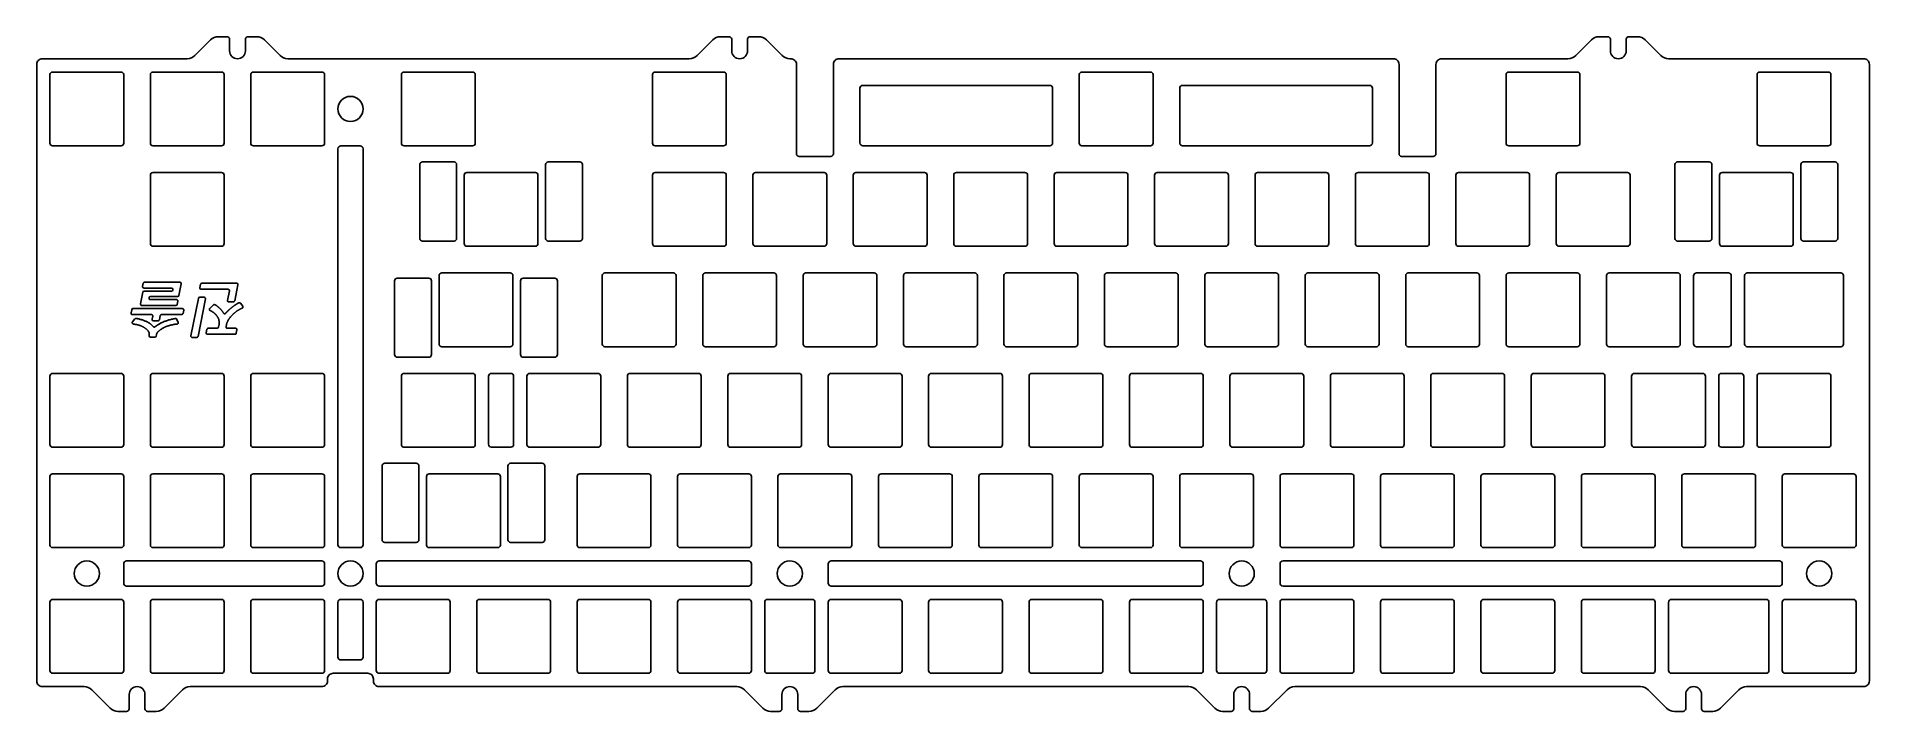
# Model space of a CAD drawing. Header units: millimetres. Extents: x -348 to 0, y -5 to 123.
import ezdxf

# ---------------------------------------------------------------- set-up
doc = ezdxf.new("R2010")
doc.units = ezdxf.units.MM
doc.layers.get('0').update_dxf_attribs({"linetype": 'CONTINUOUS'})

msp = doc.modelspace()

# ---------------------------------------------------------------- linework, layer by layer
for p, q in [((-329.47, 69.15), (-329.01, 69.71)), ((-321.19, 69.81), (-320.83, 69.11)), ((-314.82, 71.71), (-314.14, 72.36)), ((-309.02, 72.7), (-308.57, 72.15)), ((-326.35, 66.57), (-326.32, 66.71)), ((-325.24, 66.27), (-326.1, 66.27)), ((-324.95, 66.71), (-325, 66.47)), ((-315.5, 67.1), (-315.36, 67.75)), ((-310.04, 66.8), (-315.25, 66.8)), ((-315.12, 67.95), (-313.39, 67.95)), ((-313.15, 68.16), (-313.08, 68.52)), ((-311.67, 68.57), (-311.74, 68.25)), ((-311.49, 67.95), (-309.91, 67.95)), ((-309.66, 67.65), (-309.79, 67))]:
    msp.add_line(p, q)
for points in [[(-317.64, 119.67), (-314.67, 122.64, -0.198912), (-313.2, 123.24), (-311.56, 123.24, -0.414214), (-311.06, 122.74), (-311.06, 120.56, 1), (-308.06, 120.56), (-308.06, 122.74, -0.414214), (-307.56, 123.24), (-305.92, 123.24, -0.198912), (-304.45, 122.64), (-301.49, 119.67, 0.198912), (-300.02, 119.06), (-223.85, 119.06, 0.198912), (-222.39, 119.67), (-219.42, 122.64, -0.198912), (-217.95, 123.24), (-216.31, 123.24, -0.414214), (-215.81, 122.74), (-215.81, 120.56, 1), (-212.81, 120.56), (-212.81, 122.74, -0.414214), (-212.31, 123.24), (-210.67, 123.24, -0.198912), (-209.2, 122.64), (-206.24, 119.67, 0.198912), (-204.77, 119.06), (-204.6, 119.06, -0.414214), (-203.53, 117.99), (-203.53, 101.04, 0.414214), (-203.03, 100.54), (-197.03, 100.54, 0.414214), (-196.53, 101.04), (-196.53, 117.99, -0.414214), (-195.45, 119.06), (-90.3, 119.06, -0.414214), (-89.22, 117.99), (-89.22, 101.04, 0.414214), (-88.73, 100.54), (-82.73, 100.54, 0.414214), (-82.22, 101.04), (-82.22, 117.99, -0.414214), (-81.15, 119.06), (-57.17, 119.06, 0.198912), (-55.7, 119.67), (-52.73, 122.64, -0.198912), (-51.27, 123.24), (-49.62, 123.24, -0.414214), (-49.13, 122.74), (-49.13, 120.56, 1), (-46.13, 120.56), (-46.13, 122.74, -0.414214), (-45.63, 123.24), (-43.98, 123.24, -0.198912), (-42.52, 122.64), (-39.55, 119.67, 0.198912), (-38.08, 119.06), (-1.08, 119.06, -0.414214), (0, 117.99), (0, 1.07, -0.414214), (-1.08, 0), (-23.28, 0, 0.198912), (-24.75, -0.61), (-28.23, -4.09, -0.198912), (-29.7, -4.7), (-31.34, -4.7, -0.414214), (-31.84, -4.2), (-31.84, -1.5, 1), (-34.84, -1.5), (-34.84, -4.2, -0.414214), (-35.34, -4.7), (-36.98, -4.7, -0.198912), (-38.45, -4.09), (-41.93, -0.61, 0.198912), (-43.4, 0), (-109, 0, 0.198912), (-110.47, -0.61), (-113.95, -4.09, -0.198912), (-115.42, -4.7), (-117.06, -4.7, -0.414214), (-117.56, -4.2), (-117.56, -1.5, 1), (-120.56, -1.5), (-120.56, -4.2, -0.414214), (-121.06, -4.7), (-122.7, -4.7, -0.198912), (-124.17, -4.09), (-127.65, -0.61, 0.198912), (-129.12, 0), (-194.73, 0, 0.198912), (-196.2, -0.61), (-199.68, -4.09, -0.198912), (-201.15, -4.7), (-202.79, -4.7, -0.414214), (-203.29, -4.2), (-203.29, -1.5, 1), (-206.29, -1.5), (-206.29, -4.2, -0.414214), (-206.79, -4.7), (-208.43, -4.7, -0.198912), (-209.9, -4.09), (-213.38, -0.61, 0.198912), (-214.85, 0), (-282.71, 0, -0.414214), (-283.78, 1.07), (-283.78, 1.45, 0.414214), (-284.86, 2.52), (-291.41, 2.52, 0.414214), (-292.48, 1.45), (-292.48, 1.07, -0.414214), (-293.56, 0), (-318.55, 0, 0.198912), (-320.02, -0.61), (-323.5, -4.09, -0.198912), (-324.97, -4.7), (-326.61, -4.7, -0.414214), (-327.11, -4.2), (-327.11, -1.5, 1), (-330.11, -1.5), (-330.11, -4.2, -0.414214), (-330.61, -4.7), (-332.25, -4.7, -0.198912), (-333.72, -4.09), (-337.2, -0.61, 0.198912), (-338.67, 0), (-346.59, 0, -0.414214), (-347.66, 1.07), (-347.66, 117.99, -0.414214), (-346.59, 119.06), (-319.1, 119.06, 0.198912)], [(-345.14, 116.04, -0.414214), (-344.64, 116.54), (-331.64, 116.54, -0.414214), (-331.14, 116.04), (-331.14, 103.04, -0.414214), (-331.64, 102.54), (-344.64, 102.54, -0.414214), (-345.14, 103.04)], [(-312.09, 103.04), (-312.09, 116.04, 0.414214), (-312.59, 116.54), (-325.59, 116.54, 0.414214), (-326.09, 116.04), (-326.09, 103.04, 0.414214), (-325.59, 102.54), (-312.59, 102.54, 0.414214)], [(-293.04, 103.04), (-293.04, 116.04, 0.414214), (-293.54, 116.54), (-306.54, 116.54, 0.414214), (-307.04, 116.04), (-307.04, 103.04, 0.414214), (-306.54, 102.54), (-293.54, 102.54, 0.414214)], [(-277.96, 102.54, -0.414214), (-278.46, 103.04), (-278.46, 116.04, -0.414214), (-277.96, 116.54), (-264.96, 116.54, -0.414214), (-264.46, 116.04), (-264.46, 103.04, -0.414214), (-264.96, 102.54)], [(-217.34, 116.54), (-230.34, 116.54, 0.414214), (-230.84, 116.04), (-230.84, 103.04, 0.414214), (-230.34, 102.54), (-217.34, 102.54, 0.414214), (-216.84, 103.04), (-216.84, 116.04, 0.414214)], [(-149.38, 102.54), (-136.38, 102.54, 0.414214), (-135.88, 103.04), (-135.88, 116.04, 0.414214), (-136.38, 116.54), (-149.38, 116.54, 0.414214), (-149.88, 116.04), (-149.88, 103.04, 0.414214)], [(-68.91, 116.04), (-68.91, 103.04, 0.414214), (-68.41, 102.54), (-55.41, 102.54, 0.414214), (-54.91, 103.04), (-54.91, 116.04, 0.414214), (-55.41, 116.54), (-68.41, 116.54, 0.414214)], [(-7.29, 103.04, -0.414214), (-7.79, 102.54), (-20.79, 102.54, -0.414214), (-21.29, 103.04), (-21.29, 116.04, -0.414214), (-20.79, 116.54), (-7.79, 116.54, -0.414214), (-7.29, 116.04)], [(-190.93, 102.54, -0.414214), (-191.48, 103.09), (-191.48, 113.46, -0.414214), (-190.93, 114.01), (-155.48, 114.01, -0.414214), (-154.93, 113.46), (-154.93, 103.09, -0.414214), (-155.48, 102.54)], [(-130.83, 113.46, -0.414214), (-130.28, 114.01), (-94.83, 114.01, -0.414214), (-94.28, 113.46), (-94.28, 103.09, -0.414214), (-94.83, 102.54), (-130.28, 102.54, -0.414214), (-130.83, 103.09)], [(-286.3, 102.54), (-289.96, 102.54, 0.414214), (-290.51, 101.99), (-290.51, 26.89, 0.414214), (-289.96, 26.34), (-286.3, 26.34, 0.414214), (-285.75, 26.89), (-285.75, 101.99, 0.414214)], [(-326.09, 96.99), (-326.09, 83.99, 0.414214), (-325.59, 83.49), (-312.59, 83.49, 0.414214), (-312.09, 83.99), (-312.09, 96.99, 0.414214), (-312.59, 97.49), (-325.59, 97.49, 0.414214)], [(-274.99, 98.99, -0.414214), (-274.49, 99.49), (-268.49, 99.49, -0.414214), (-267.99, 98.99), (-267.99, 84.99, -0.414214), (-268.49, 84.49), (-274.49, 84.49, -0.414214), (-274.99, 84.99)], [(-252.56, 83.99, -0.414214), (-253.06, 83.49), (-266.06, 83.49, -0.414214), (-266.56, 83.99), (-266.56, 96.99, -0.414214), (-266.06, 97.49), (-253.06, 97.49, -0.414214), (-252.56, 96.99)], [(-244.12, 84.99), (-244.12, 98.99, 0.414214), (-244.62, 99.49), (-250.62, 99.49, 0.414214), (-251.12, 98.99), (-251.12, 84.99, 0.414214), (-250.62, 84.49), (-244.62, 84.49, 0.414214)], [(-230.84, 96.99), (-230.84, 83.99, 0.414214), (-230.34, 83.49), (-217.34, 83.49, 0.414214), (-216.84, 83.99), (-216.84, 96.99, 0.414214), (-217.34, 97.49), (-230.34, 97.49, 0.414214)], [(-211.79, 96.99, -0.414214), (-211.29, 97.49), (-198.29, 97.49, -0.414214), (-197.79, 96.99), (-197.79, 83.99, -0.414214), (-198.29, 83.49), (-211.29, 83.49, -0.414214), (-211.79, 83.99)], [(-178.74, 83.99), (-178.74, 96.99, 0.414214), (-179.24, 97.49), (-192.24, 97.49, 0.414214), (-192.74, 96.99), (-192.74, 83.99, 0.414214), (-192.24, 83.49), (-179.24, 83.49, 0.414214)], [(-159.69, 83.99, -0.414214), (-160.19, 83.49), (-173.19, 83.49, -0.414214), (-173.69, 83.99), (-173.69, 96.99, -0.414214), (-173.19, 97.49), (-160.19, 97.49, -0.414214), (-159.69, 96.99)], [(-141.14, 97.49, -0.414214), (-140.64, 96.99), (-140.64, 83.99, -0.414214), (-141.14, 83.49), (-154.14, 83.49, -0.414214), (-154.64, 83.99), (-154.64, 96.99, -0.414214), (-154.14, 97.49)], [(-121.59, 83.99), (-121.59, 96.99, 0.414214), (-122.09, 97.49), (-135.09, 97.49, 0.414214), (-135.59, 96.99), (-135.59, 83.99, 0.414214), (-135.09, 83.49), (-122.09, 83.49, 0.414214)], [(-102.54, 83.99, -0.414214), (-103.04, 83.49), (-116.04, 83.49, -0.414214), (-116.54, 83.99), (-116.54, 96.99, -0.414214), (-116.04, 97.49), (-103.04, 97.49, -0.414214), (-102.54, 96.99)], [(-83.99, 97.49), (-96.99, 97.49, 0.414214), (-97.49, 96.99), (-97.49, 83.99, 0.414214), (-96.99, 83.49), (-83.99, 83.49, 0.414214), (-83.49, 83.99), (-83.49, 96.99, 0.414214)], [(-64.94, 97.49), (-77.94, 97.49, 0.414214), (-78.44, 96.99), (-78.44, 83.99, 0.414214), (-77.94, 83.49), (-64.94, 83.49, 0.414214), (-64.44, 83.99), (-64.44, 96.99, 0.414214)], [(-45.89, 97.49, -0.414214), (-45.39, 96.99), (-45.39, 83.99, -0.414214), (-45.89, 83.49), (-58.89, 83.49, -0.414214), (-59.39, 83.99), (-59.39, 96.99, -0.414214), (-58.89, 97.49)], [(-36.87, 98.99, -0.414214), (-36.37, 99.49), (-30.37, 99.49, -0.414214), (-29.87, 98.99), (-29.87, 84.99, -0.414214), (-30.37, 84.49), (-36.37, 84.49, -0.414214), (-36.87, 84.99)], [(-28.43, 96.99), (-28.43, 83.99, 0.414214), (-27.93, 83.49), (-14.93, 83.49, 0.414214), (-14.43, 83.99), (-14.43, 96.99, 0.414214), (-14.93, 97.49), (-27.93, 97.49, 0.414214)], [(-6.49, 99.49, -0.414214), (-5.99, 98.99), (-5.99, 84.99, -0.414214), (-6.49, 84.49), (-12.49, 84.49, -0.414214), (-12.99, 84.99), (-12.99, 98.99, -0.414214), (-12.49, 99.49)], [(-322.06, 75.57, -0.471124), (-321.81, 75.27), (-321.83, 75.17, -0.359505), (-322.08, 74.97), (-327.27, 74.97, 0.3574), (-327.51, 74.77), (-327.95, 72.56, 0.473405), (-327.71, 72.27), (-321.24, 72.27, 0.357511), (-320.99, 72.47), (-320.87, 73.07, 0.473285), (-321.12, 73.37), (-326.11, 73.37, -0.472185), (-326.35, 73.67), (-326.34, 73.76, -0.358525), (-326.09, 73.96), (-320.9, 73.96, 0.357621), (-320.66, 74.16), (-320.22, 76.37, 0.473165), (-320.46, 76.67), (-327.19, 76.67, 0.357511), (-327.44, 76.47), (-327.56, 75.87, 0.473285), (-327.31, 75.57)], [(-311.35, 75.33, -0.47342), (-311.1, 75.03), (-311.46, 73.23, 0.47342), (-311.22, 72.93), (-310.34, 72.93, 0.357511), (-310.09, 73.14), (-309.48, 76.2, 0.473285), (-309.73, 76.5), (-316.3, 76.5, 0.357768), (-316.55, 76.29), (-316.68, 75.63, 0.473006), (-316.43, 75.33)], [(-272.76, 62.94), (-272.76, 76.94, 0.414214), (-273.26, 77.44), (-279.26, 77.44, 0.414214), (-279.76, 76.94), (-279.76, 62.94, 0.414214), (-279.26, 62.44), (-273.26, 62.44, 0.414214)], [(-257.82, 78.44, -0.414214), (-257.32, 77.94), (-257.32, 64.94, -0.414214), (-257.82, 64.44), (-270.82, 64.44, -0.414214), (-271.32, 64.94), (-271.32, 77.94, -0.414214), (-270.82, 78.44)], [(-255.38, 62.44), (-249.38, 62.44, 0.414214), (-248.88, 62.94), (-248.88, 76.94, 0.414214), (-249.38, 77.44), (-255.38, 77.44, 0.414214), (-255.88, 76.94), (-255.88, 62.94, 0.414214)], [(-226.86, 78.44, -0.414214), (-226.36, 77.94), (-226.36, 64.94, -0.414214), (-226.86, 64.44), (-239.86, 64.44, -0.414214), (-240.36, 64.94), (-240.36, 77.94, -0.414214), (-239.86, 78.44)], [(-207.81, 78.44), (-220.81, 78.44, 0.414214), (-221.31, 77.94), (-221.31, 64.94, 0.414214), (-220.81, 64.44), (-207.81, 64.44, 0.414214), (-207.31, 64.94), (-207.31, 77.94, 0.414214)], [(-202.26, 77.94, -0.414214), (-201.76, 78.44), (-188.76, 78.44, -0.414214), (-188.26, 77.94), (-188.26, 64.94, -0.414214), (-188.76, 64.44), (-201.76, 64.44, -0.414214), (-202.26, 64.94)], [(-169.21, 64.94, -0.414214), (-169.71, 64.44), (-182.71, 64.44, -0.414214), (-183.21, 64.94), (-183.21, 77.94, -0.414214), (-182.71, 78.44), (-169.71, 78.44, -0.414214), (-169.21, 77.94)], [(-150.16, 64.94), (-150.16, 77.94, 0.414214), (-150.66, 78.44), (-163.66, 78.44, 0.414214), (-164.16, 77.94), (-164.16, 64.94, 0.414214), (-163.66, 64.44), (-150.66, 64.44, 0.414214)], [(-131.61, 78.44), (-144.61, 78.44, 0.414214), (-145.11, 77.94), (-145.11, 64.94, 0.414214), (-144.61, 64.44), (-131.61, 64.44, 0.414214), (-131.11, 64.94), (-131.11, 77.94, 0.414214)], [(-112.56, 78.44, -0.414214), (-112.06, 77.94), (-112.06, 64.94, -0.414214), (-112.56, 64.44), (-125.56, 64.44, -0.414214), (-126.06, 64.94), (-126.06, 77.94, -0.414214), (-125.56, 78.44)], [(-106.51, 64.44), (-93.51, 64.44, 0.414214), (-93.01, 64.94), (-93.01, 77.94, 0.414214), (-93.51, 78.44), (-106.51, 78.44, 0.414214), (-107.01, 77.94), (-107.01, 64.94, 0.414214)], [(-73.96, 64.94, -0.414214), (-74.46, 64.44), (-87.46, 64.44, -0.414214), (-87.96, 64.94), (-87.96, 77.94, -0.414214), (-87.46, 78.44), (-74.46, 78.44, -0.414214), (-73.96, 77.94)], [(-54.91, 64.94), (-54.91, 77.94, 0.414214), (-55.41, 78.44), (-68.41, 78.44, 0.414214), (-68.91, 77.94), (-68.91, 64.94, 0.414214), (-68.41, 64.44), (-55.41, 64.44, 0.414214)], [(-49.86, 77.94, -0.414214), (-49.36, 78.44), (-36.36, 78.44, -0.414214), (-35.86, 77.94), (-35.86, 64.94, -0.414214), (-36.36, 64.44), (-49.36, 64.44, -0.414214), (-49.86, 64.94)], [(-32.79, 64.44), (-26.74, 64.44, 0.414214), (-26.19, 64.99), (-26.19, 77.89, 0.414214), (-26.74, 78.44), (-32.79, 78.44, 0.414214), (-33.34, 77.89), (-33.34, 64.99, 0.414214)], [(-23.17, 64.44), (-5.41, 64.44, 0.414214), (-4.91, 64.94), (-4.91, 77.94, 0.414214), (-5.41, 78.44), (-23.17, 78.44, 0.414214), (-23.67, 77.94), (-23.67, 64.94, 0.414214)], [(-317.05, 66.4), (-315.63, 73.52, 0.473285), (-315.87, 73.82), (-316.72, 73.82, 0.357511), (-316.97, 73.62), (-318.39, 66.5, 0.473285), (-318.14, 66.2), (-317.3, 66.2, 0.357511)], [(-325.87, 70.54, -0.473285), (-325.63, 70.24), (-325.75, 69.65, 0.473285), (-325.5, 69.36), (-324.62, 69.36, 0.357511), (-324.37, 69.56), (-324.22, 70.34, -0.357511), (-323.97, 70.54), (-320.14, 70.54, 0.357511), (-319.89, 70.74), (-319.77, 71.38, 0.473285), (-320.01, 71.67), (-329.39, 71.67, 0.357511), (-329.63, 71.47), (-329.76, 70.84, 0.473285), (-329.52, 70.54)], [(-344.64, 45.39, -0.414214), (-345.14, 45.89), (-345.14, 58.89, -0.414214), (-344.64, 59.39), (-331.64, 59.39, -0.414214), (-331.14, 58.89), (-331.14, 45.89, -0.414214), (-331.64, 45.39)], [(-312.09, 45.89, -0.414214), (-312.59, 45.39), (-325.59, 45.39, -0.414214), (-326.09, 45.89), (-326.09, 58.89, -0.414214), (-325.59, 59.39), (-312.59, 59.39, -0.414214), (-312.09, 58.89)], [(-293.54, 59.39, -0.414214), (-293.04, 58.89), (-293.04, 45.89, -0.414214), (-293.54, 45.39), (-306.54, 45.39, -0.414214), (-307.04, 45.89), (-307.04, 58.89, -0.414214), (-306.54, 59.39)], [(-278.46, 58.89), (-278.46, 45.89, 0.414214), (-277.96, 45.39), (-264.96, 45.39, 0.414214), (-264.46, 45.89), (-264.46, 58.89, 0.414214), (-264.96, 59.39), (-277.96, 59.39, 0.414214)], [(-261.94, 58.84, -0.414214), (-261.39, 59.39), (-257.73, 59.39, -0.414214), (-257.18, 58.84), (-257.18, 45.94, -0.414214), (-257.73, 45.39), (-261.39, 45.39, -0.414214), (-261.94, 45.94)], [(-254.65, 58.89, -0.414214), (-254.15, 59.39), (-241.15, 59.39, -0.414214), (-240.65, 58.89), (-240.65, 45.89, -0.414214), (-241.15, 45.39), (-254.15, 45.39, -0.414214), (-254.65, 45.89)], [(-235.1, 45.39), (-222.1, 45.39, 0.414214), (-221.6, 45.89), (-221.6, 58.89, 0.414214), (-222.1, 59.39), (-235.1, 59.39, 0.414214), (-235.6, 58.89), (-235.6, 45.89, 0.414214)], [(-216.05, 45.39, -0.414214), (-216.55, 45.89), (-216.55, 58.89, -0.414214), (-216.05, 59.39), (-203.05, 59.39, -0.414214), (-202.55, 58.89), (-202.55, 45.89, -0.414214), (-203.05, 45.39)], [(-197, 45.39), (-184, 45.39, 0.414214), (-183.5, 45.89), (-183.5, 58.89, 0.414214), (-184, 59.39), (-197, 59.39, 0.414214), (-197.5, 58.89), (-197.5, 45.89, 0.414214)], [(-164.45, 45.89, -0.414214), (-164.95, 45.39), (-177.95, 45.39, -0.414214), (-178.45, 45.89), (-178.45, 58.89, -0.414214), (-177.95, 59.39), (-164.95, 59.39, -0.414214), (-164.45, 58.89)], [(-159.4, 58.89), (-159.4, 45.89, 0.414214), (-158.9, 45.39), (-145.9, 45.39, 0.414214), (-145.4, 45.89), (-145.4, 58.89, 0.414214), (-145.9, 59.39), (-158.9, 59.39, 0.414214)], [(-139.85, 45.39), (-126.85, 45.39, 0.414214), (-126.35, 45.89), (-126.35, 58.89, 0.414214), (-126.85, 59.39), (-139.85, 59.39, 0.414214), (-140.35, 58.89), (-140.35, 45.89, 0.414214)], [(-107.8, 59.39), (-120.8, 59.39, 0.414214), (-121.3, 58.89), (-121.3, 45.89, 0.414214), (-120.8, 45.39), (-107.8, 45.39, 0.414214), (-107.3, 45.89), (-107.3, 58.89, 0.414214)], [(-101.75, 45.39), (-88.75, 45.39, 0.414214), (-88.25, 45.89), (-88.25, 58.89, 0.414214), (-88.75, 59.39), (-101.75, 59.39, 0.414214), (-102.25, 58.89), (-102.25, 45.89, 0.414214)], [(-83.2, 58.89), (-83.2, 45.89, 0.414214), (-82.7, 45.39), (-69.7, 45.39, 0.414214), (-69.2, 45.89), (-69.2, 58.89, 0.414214), (-69.7, 59.39), (-82.7, 59.39, 0.414214)], [(-50.65, 59.39, -0.414214), (-50.15, 58.89), (-50.15, 45.89, -0.414214), (-50.65, 45.39), (-63.65, 45.39, -0.414214), (-64.15, 45.89), (-64.15, 58.89, -0.414214), (-63.65, 59.39)], [(-31.6, 59.39), (-44.6, 59.39, 0.414214), (-45.1, 58.89), (-45.1, 45.89, 0.414214), (-44.6, 45.39), (-31.6, 45.39, 0.414214), (-31.1, 45.89), (-31.1, 58.89, 0.414214)], [(-23.81, 45.94), (-23.81, 58.84, 0.414214), (-24.36, 59.39), (-28.03, 59.39, 0.414214), (-28.58, 58.84), (-28.58, 45.94, 0.414214), (-28.03, 45.39), (-24.36, 45.39, 0.414214)], [(-20.79, 45.39), (-7.79, 45.39, 0.414214), (-7.29, 45.89), (-7.29, 58.89, 0.414214), (-7.79, 59.39), (-20.79, 59.39, 0.414214), (-21.29, 58.89), (-21.29, 45.89, 0.414214)], [(-275.64, 42.34, -0.414214), (-275.14, 41.84), (-275.14, 27.84, -0.414214), (-275.64, 27.34), (-281.64, 27.34, -0.414214), (-282.14, 27.84), (-282.14, 41.84, -0.414214), (-281.64, 42.34)], [(-258.26, 41.84), (-258.26, 27.84, 0.414214), (-257.76, 27.34), (-251.76, 27.34, 0.414214), (-251.26, 27.84), (-251.26, 41.84, 0.414214), (-251.76, 42.34), (-257.76, 42.34, 0.414214)], [(-345.14, 39.84), (-345.14, 26.84, 0.414214), (-344.64, 26.34), (-331.64, 26.34, 0.414214), (-331.14, 26.84), (-331.14, 39.84, 0.414214), (-331.64, 40.34), (-344.64, 40.34, 0.414214)], [(-312.09, 26.84, -0.414214), (-312.59, 26.34), (-325.59, 26.34, -0.414214), (-326.09, 26.84), (-326.09, 39.84, -0.414214), (-325.59, 40.34), (-312.59, 40.34, -0.414214), (-312.09, 39.84)], [(-306.54, 26.34, -0.414214), (-307.04, 26.84), (-307.04, 39.84, -0.414214), (-306.54, 40.34), (-293.54, 40.34, -0.414214), (-293.04, 39.84), (-293.04, 26.84, -0.414214), (-293.54, 26.34)], [(-273.2, 26.34), (-260.2, 26.34, 0.414214), (-259.7, 26.84), (-259.7, 39.84, 0.414214), (-260.2, 40.34), (-273.2, 40.34, 0.414214), (-273.7, 39.84), (-273.7, 26.84, 0.414214)], [(-245.13, 39.84), (-245.13, 26.84, 0.414214), (-244.63, 26.34), (-231.62, 26.34, 0.414214), (-231.13, 26.84), (-231.13, 39.84, 0.414214), (-231.62, 40.34), (-244.63, 40.34, 0.414214)], [(-226.08, 39.84, -0.414214), (-225.58, 40.34), (-212.57, 40.34, -0.414214), (-212.08, 39.84), (-212.08, 26.84, -0.414214), (-212.57, 26.34), (-225.58, 26.34, -0.414214), (-226.08, 26.84)], [(-207.03, 39.84, -0.414214), (-206.53, 40.34), (-193.53, 40.34, -0.414214), (-193.03, 39.84), (-193.03, 26.84, -0.414214), (-193.53, 26.34), (-206.53, 26.34, -0.414214), (-207.03, 26.84)], [(-187.97, 39.84, -0.414214), (-187.47, 40.34), (-174.48, 40.34, -0.414214), (-173.98, 39.84), (-173.98, 26.84, -0.414214), (-174.48, 26.34), (-187.47, 26.34, -0.414214), (-187.97, 26.84)], [(-168.43, 26.34, -0.414214), (-168.93, 26.84), (-168.93, 39.84, -0.414214), (-168.43, 40.34), (-155.43, 40.34, -0.414214), (-154.93, 39.84), (-154.93, 26.84, -0.414214), (-155.43, 26.34)], [(-149.88, 39.84), (-149.88, 26.84, 0.414214), (-149.38, 26.34), (-136.38, 26.34, 0.414214), (-135.88, 26.84), (-135.88, 39.84, 0.414214), (-136.38, 40.34), (-149.38, 40.34, 0.414214)], [(-116.83, 26.84), (-116.83, 39.84, 0.414214), (-117.33, 40.34), (-130.33, 40.34, 0.414214), (-130.83, 39.84), (-130.83, 26.84, 0.414214), (-130.33, 26.34), (-117.33, 26.34, 0.414214)], [(-97.78, 26.84), (-97.78, 39.84, 0.414214), (-98.28, 40.34), (-111.28, 40.34, 0.414214), (-111.78, 39.84), (-111.78, 26.84, 0.414214), (-111.28, 26.34), (-98.28, 26.34, 0.414214)], [(-92.73, 39.84, -0.414214), (-92.22, 40.34), (-79.22, 40.34, -0.414214), (-78.73, 39.84), (-78.73, 26.84, -0.414214), (-79.22, 26.34), (-92.22, 26.34, -0.414214), (-92.73, 26.84)], [(-73.68, 39.84), (-73.68, 26.84, 0.414214), (-73.18, 26.34), (-60.18, 26.34, 0.414214), (-59.68, 26.84), (-59.68, 39.84, 0.414214), (-60.18, 40.34), (-73.18, 40.34, 0.414214)], [(-54.63, 39.84), (-54.63, 26.84, 0.414214), (-54.13, 26.34), (-41.13, 26.34, 0.414214), (-40.63, 26.84), (-40.63, 39.84, 0.414214), (-41.13, 40.34), (-54.13, 40.34, 0.414214)], [(-22.08, 40.34, -0.414214), (-21.58, 39.84), (-21.58, 26.84, -0.414214), (-22.08, 26.34), (-35.07, 26.34, -0.414214), (-35.58, 26.84), (-35.58, 39.84, -0.414214), (-35.07, 40.34)], [(-16.53, 39.84, -0.414214), (-16.02, 40.34), (-3.03, 40.34, -0.414214), (-2.52, 39.84), (-2.52, 26.84, -0.414214), (-3.03, 26.34), (-16.02, 26.34, -0.414214), (-16.53, 26.84)], [(-330.59, 19.05), (-293.59, 19.05, 0.414214), (-293.04, 19.6), (-293.04, 23.26, 0.414214), (-293.59, 23.81), (-330.59, 23.81, 0.414214), (-331.14, 23.26), (-331.14, 19.6, 0.414214)], [(-212.08, 19.6, -0.414214), (-212.63, 19.05), (-282.68, 19.05, -0.414214), (-283.23, 19.6), (-283.23, 23.26, -0.414214), (-282.68, 23.81), (-212.63, 23.81, -0.414214), (-212.08, 23.26)], [(-196.95, 19.05, -0.414214), (-197.5, 19.6), (-197.5, 23.26, -0.414214), (-196.95, 23.81), (-126.9, 23.81, -0.414214), (-126.35, 23.26), (-126.35, 19.6, -0.414214), (-126.9, 19.05)], [(-111.23, 19.05, -0.414214), (-111.78, 19.6), (-111.78, 23.26, -0.414214), (-111.23, 23.81), (-17.07, 23.81, -0.414214), (-16.53, 23.26), (-16.53, 19.6, -0.414214), (-17.07, 19.05)], [(-331.14, 3.02, -0.414214), (-331.64, 2.52), (-344.64, 2.52, -0.414214), (-345.14, 3.02), (-345.14, 16.02, -0.414214), (-344.64, 16.52), (-331.64, 16.52, -0.414214), (-331.14, 16.02)], [(-312.59, 16.52), (-325.59, 16.52, 0.414214), (-326.09, 16.02), (-326.09, 3.02, 0.414214), (-325.59, 2.52), (-312.59, 2.52, 0.414214), (-312.09, 3.02), (-312.09, 16.02, 0.414214)], [(-307.04, 16.02), (-307.04, 3.02, 0.414214), (-306.54, 2.52), (-293.54, 2.52, 0.414214), (-293.04, 3.02), (-293.04, 16.02, 0.414214), (-293.54, 16.52), (-306.54, 16.52, 0.414214)], [(-289.96, 5.05, -0.414214), (-290.51, 5.6), (-290.51, 15.97, -0.414214), (-289.96, 16.52), (-286.3, 16.52, -0.414214), (-285.75, 15.97), (-285.75, 5.6, -0.414214), (-286.3, 5.05)], [(-269.73, 16.52, -0.414214), (-269.23, 16.02), (-269.23, 3.02, -0.414214), (-269.73, 2.52), (-282.73, 2.52, -0.414214), (-283.23, 3.02), (-283.23, 16.02, -0.414214), (-282.73, 16.52)], [(-250.18, 3.02, -0.414214), (-250.67, 2.52), (-263.68, 2.52, -0.414214), (-264.18, 3.02), (-264.18, 16.02, -0.414214), (-263.68, 16.52), (-250.67, 16.52, -0.414214), (-250.18, 16.02)], [(-244.63, 2.52), (-231.62, 2.52, 0.414214), (-231.13, 3.02), (-231.13, 16.02, 0.414214), (-231.62, 16.52), (-244.63, 16.52, 0.414214), (-245.13, 16.02), (-245.13, 3.02, 0.414214)], [(-212.08, 3.02, -0.414214), (-212.57, 2.52), (-225.58, 2.52, -0.414214), (-226.08, 3.02), (-226.08, 16.02, -0.414214), (-225.58, 16.52), (-212.57, 16.52, -0.414214), (-212.08, 16.02)], [(-200.03, 3.07, -0.414214), (-200.58, 2.52), (-209, 2.52, -0.414214), (-209.55, 3.07), (-209.55, 15.97, -0.414214), (-209, 16.52), (-200.58, 16.52, -0.414214), (-200.03, 15.97)], [(-197, 2.52), (-184, 2.52, 0.414214), (-183.5, 3.02), (-183.5, 16.02, 0.414214), (-184, 16.52), (-197, 16.52, 0.414214), (-197.5, 16.02), (-197.5, 3.02, 0.414214)], [(-164.45, 3.02, -0.414214), (-164.95, 2.52), (-177.95, 2.52, -0.414214), (-178.45, 3.02), (-178.45, 16.02, -0.414214), (-177.95, 16.52), (-164.95, 16.52, -0.414214), (-164.45, 16.02)], [(-145.4, 3.02, -0.414214), (-145.9, 2.52), (-158.9, 2.52, -0.414214), (-159.4, 3.02), (-159.4, 16.02, -0.414214), (-158.9, 16.52), (-145.9, 16.52, -0.414214), (-145.4, 16.02)], [(-139.85, 2.52, -0.414214), (-140.35, 3.02), (-140.35, 16.02, -0.414214), (-139.85, 16.52), (-126.85, 16.52, -0.414214), (-126.35, 16.02), (-126.35, 3.02, -0.414214), (-126.85, 2.52)], [(-114.85, 16.52), (-123.28, 16.52, 0.414214), (-123.83, 15.97), (-123.83, 3.07, 0.414214), (-123.28, 2.52), (-114.85, 2.52, 0.414214), (-114.3, 3.07), (-114.3, 15.97, 0.414214)], [(-111.28, 2.52, -0.414214), (-111.78, 3.02), (-111.78, 16.02, -0.414214), (-111.28, 16.52), (-98.28, 16.52, -0.414214), (-97.78, 16.02), (-97.78, 3.02, -0.414214), (-98.28, 2.52)], [(-79.22, 16.52), (-92.22, 16.52, 0.414214), (-92.73, 16.02), (-92.73, 3.02, 0.414214), (-92.22, 2.52), (-79.22, 2.52, 0.414214), (-78.73, 3.02), (-78.73, 16.02, 0.414214)], [(-73.18, 2.52, -0.414214), (-73.68, 3.02), (-73.68, 16.02, -0.414214), (-73.18, 16.52), (-60.18, 16.52, -0.414214), (-59.68, 16.02), (-59.68, 3.02, -0.414214), (-60.18, 2.52)], [(-54.13, 2.52, -0.414214), (-54.63, 3.02), (-54.63, 16.02, -0.414214), (-54.13, 16.52), (-41.13, 16.52, -0.414214), (-40.63, 16.02), (-40.63, 3.02, -0.414214), (-41.13, 2.52)], [(-19.05, 3.07, -0.414214), (-19.6, 2.52), (-37.55, 2.52, -0.414214), (-38.1, 3.07), (-38.1, 15.97, -0.414214), (-37.55, 16.52), (-19.6, 16.52, -0.414214), (-19.05, 15.97)], [(-16.02, 2.52), (-3.03, 2.52, 0.414214), (-2.52, 3.02), (-2.52, 16.02, 0.414214), (-3.03, 16.52), (-16.02, 16.52, 0.414214), (-16.53, 16.02), (-16.53, 3.02, 0.414214)]]:
    msp.add_lwpolyline(points, format="xyb", close=True)
for centre in [(-288.13, 109.54), (-338.14, 21.43), (-288.13, 21.43), (-204.79, 21.43), (-119.06, 21.43), (-9.52, 21.43)]:
    msp.add_circle(centre, 2.38)
for centre, start, end in [((-326.1, 66.52), 168.6901, 270), ((-325.24, 66.52), 270, 348.6901), ((-315.25, 67.05), 168.5842, 270), ((-315.12, 67.7), 90, 168.5842), ((-313.39, 68.2), 270, 349.0113), ((-311.49, 68.2), 168.7894, 270), ((-310.04, 67.05), 270, 348.5842), ((-309.91, 67.7), -11.4158, 90)]:
    msp.add_arc(centre, 0.25, start, end)
for points, knots in [([(-328.77, 69.8), (-328.8, 69.8), (-328.84, 69.8), (-328.9, 69.79), (-328.92, 69.78), (-328.97, 69.75), (-328.99, 69.73), (-329.01, 69.71)], [0, 0, 0, 0, 0.00976611, 0.00976611, 0.01793967, 0.01793967, 0.02611322, 0.02611322, 0.02611322, 0.02611322]), ([(-314.82, 71.71), (-314.84, 71.68), (-314.86, 71.66), (-314.88, 71.6), (-314.89, 71.56), (-314.89, 71.5), (-314.89, 71.47), (-314.86, 71.41), (-314.85, 71.38), (-314.8, 71.33), (-314.77, 71.31), (-314.74, 71.3)], [0, 0, 0, 0, 0.00976611, 0.00976611, 0.01953222, 0.01953222, 0.02929834, 0.02929834, 0.03906445, 0.03906445, 0.04879201, 0.04879201, 0.04879201, 0.04879201]), ([(-313.84, 72.4), (-313.87, 72.41), (-313.9, 72.43), (-313.96, 72.43), (-313.99, 72.43), (-314.05, 72.42), (-314.07, 72.41), (-314.11, 72.39), (-314.12, 72.38), (-314.14, 72.36)], [0, 0, 0, 0, 0.00976611, 0.00976611, 0.01953222, 0.01953222, 0.02608195, 0.02608195, 0.03263168, 0.03263168, 0.03263168, 0.03263168]), ([(-311.8, 70.79), (-311.82, 70.76), (-311.85, 70.74), (-311.9, 70.71), (-311.94, 70.7), (-312, 70.7), (-312.03, 70.7), (-312.1, 70.72), (-312.12, 70.73), (-312.17, 70.77), (-312.19, 70.79), (-312.21, 70.82)], [0, 0, 0, 0, 0.00976611, 0.00976611, 0.01953222, 0.01953222, 0.02929834, 0.02929834, 0.03906445, 0.03906445, 0.04789923, 0.04789923, 0.04789923, 0.04789923]), ([(-309.02, 72.7), (-309.04, 72.73), (-309.07, 72.75), (-309.12, 72.78), (-309.16, 72.79), (-309.21, 72.79), (-309.24, 72.79), (-309.28, 72.78), (-309.31, 72.78), (-309.33, 72.77)], [0, 0, 0, 0, 0.00976611, 0.00976611, 0.01953222, 0.01953222, 0.02667109, 0.02667109, 0.03380995, 0.03380995, 0.03380995, 0.03380995]), ([(-308.67, 71.76), (-308.64, 71.77), (-308.61, 71.79), (-308.56, 71.84), (-308.55, 71.86), (-308.52, 71.92), (-308.52, 71.95), (-308.52, 72.02), (-308.52, 72.04), (-308.54, 72.1), (-308.55, 72.12), (-308.57, 72.15)], [0, 0, 0, 0, 0.00976611, 0.00976611, 0.01953222, 0.01953222, 0.02929834, 0.02929834, 0.03788271, 0.03788271, 0.04646708, 0.04646708, 0.04646708, 0.04646708]), ([(-329.47, 69.15), (-329.49, 69.13), (-329.51, 69.1), (-329.53, 69.04), (-329.53, 69), (-329.53, 68.94), (-329.52, 68.91), (-329.49, 68.85), (-329.47, 68.82), (-329.42, 68.79), (-329.4, 68.77), (-329.36, 68.75), (-329.34, 68.75), (-329.31, 68.74)], [0, 0, 0, 0, 0.00976611, 0.00976611, 0.01953222, 0.01953222, 0.02929834, 0.02929834, 0.03906445, 0.03906445, 0.04627656, 0.04627656, 0.05348867, 0.05348867, 0.05348867, 0.05348867]), ([(-325.19, 68.22), (-325.21, 68.2), (-325.24, 68.18), (-325.3, 68.17), (-325.33, 68.16), (-325.4, 68.17), (-325.43, 68.18), (-325.49, 68.21), (-325.51, 68.23), (-325.53, 68.25)], [0, 0, 0, 0, 0.00976611, 0.00976611, 0.01953222, 0.01953222, 0.02929834, 0.02929834, 0.03846992, 0.03846992, 0.03846992, 0.03846992]), ([(-321.02, 68.75), (-320.99, 68.75), (-320.96, 68.76), (-320.9, 68.79), (-320.88, 68.81), (-320.84, 68.86), (-320.82, 68.89), (-320.8, 68.95), (-320.8, 68.99), (-320.8, 69.05), (-320.81, 69.08), (-320.83, 69.11)], [0, 0, 0, 0, 0.00976611, 0.00976611, 0.01953222, 0.01953222, 0.02929834, 0.02929834, 0.03906445, 0.03906445, 0.04858839, 0.04858839, 0.04858839, 0.04858839])]:
    msp.add_open_spline(points, degree=3, knots=knots)
for points in [[(-328.77, 69.8), (-326.57, 69.43), (-325.53, 68.25)], [(-325.19, 68.22), (-323.72, 69.41), (-321.19, 69.81)], [(-313.46, 70.28), (-313.94, 70.93), (-314.74, 71.3)], [(-313.84, 72.4), (-312.78, 71.78), (-312.21, 70.82)], [(-313.08, 68.52), (-312.88, 69.48), (-313.46, 70.28)], [(-311.8, 70.79), (-311.41, 71.27), (-310.73, 71.82)], [(-310.52, 70.5), (-311.48, 69.54), (-311.67, 68.57)], [(-310.73, 71.82), (-309.96, 72.45), (-309.33, 72.77)], [(-308.67, 71.76), (-309.69, 71.33), (-310.52, 70.5)], [(-327.15, 68.02), (-327.99, 68.57), (-329.31, 68.74)], [(-326.32, 66.71), (-326.19, 67.37), (-327.15, 68.02)], [(-323.63, 68.01), (-324.82, 67.37), (-324.95, 66.71)], [(-321.02, 68.75), (-322.57, 68.58), (-323.63, 68.01)]]:
    msp.add_open_spline(points, degree=2)

doc.saveas('drawing.dxf')
